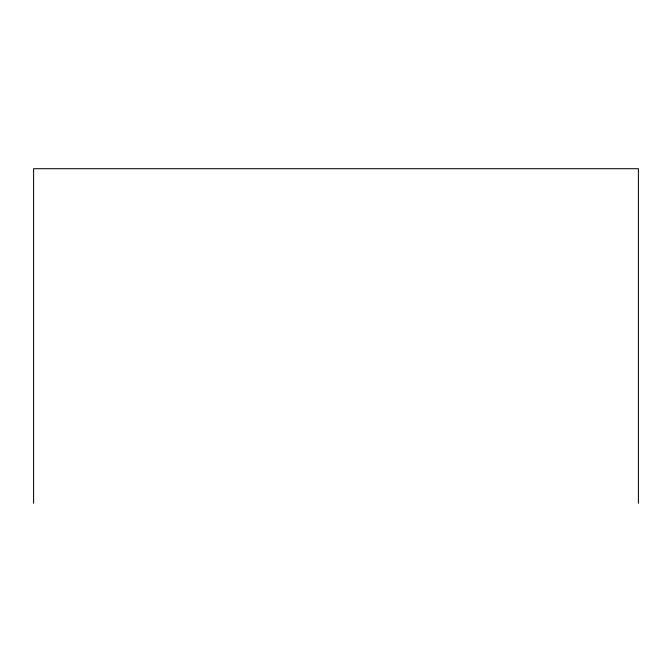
<?xml version="1.0" encoding="UTF-8"?>
<svg xmlns="http://www.w3.org/2000/svg" width="672" height="672" viewBox="0 0 672 672"><rect width="100%" height="100%" fill="white"/><g stroke="black" fill="none" stroke-linecap="round" stroke-linejoin="round"><path stroke-width="1.01" d="M638.4 503.294L638.4 168.706L33.6 168.706L33.6 503.294"/></g></svg>
